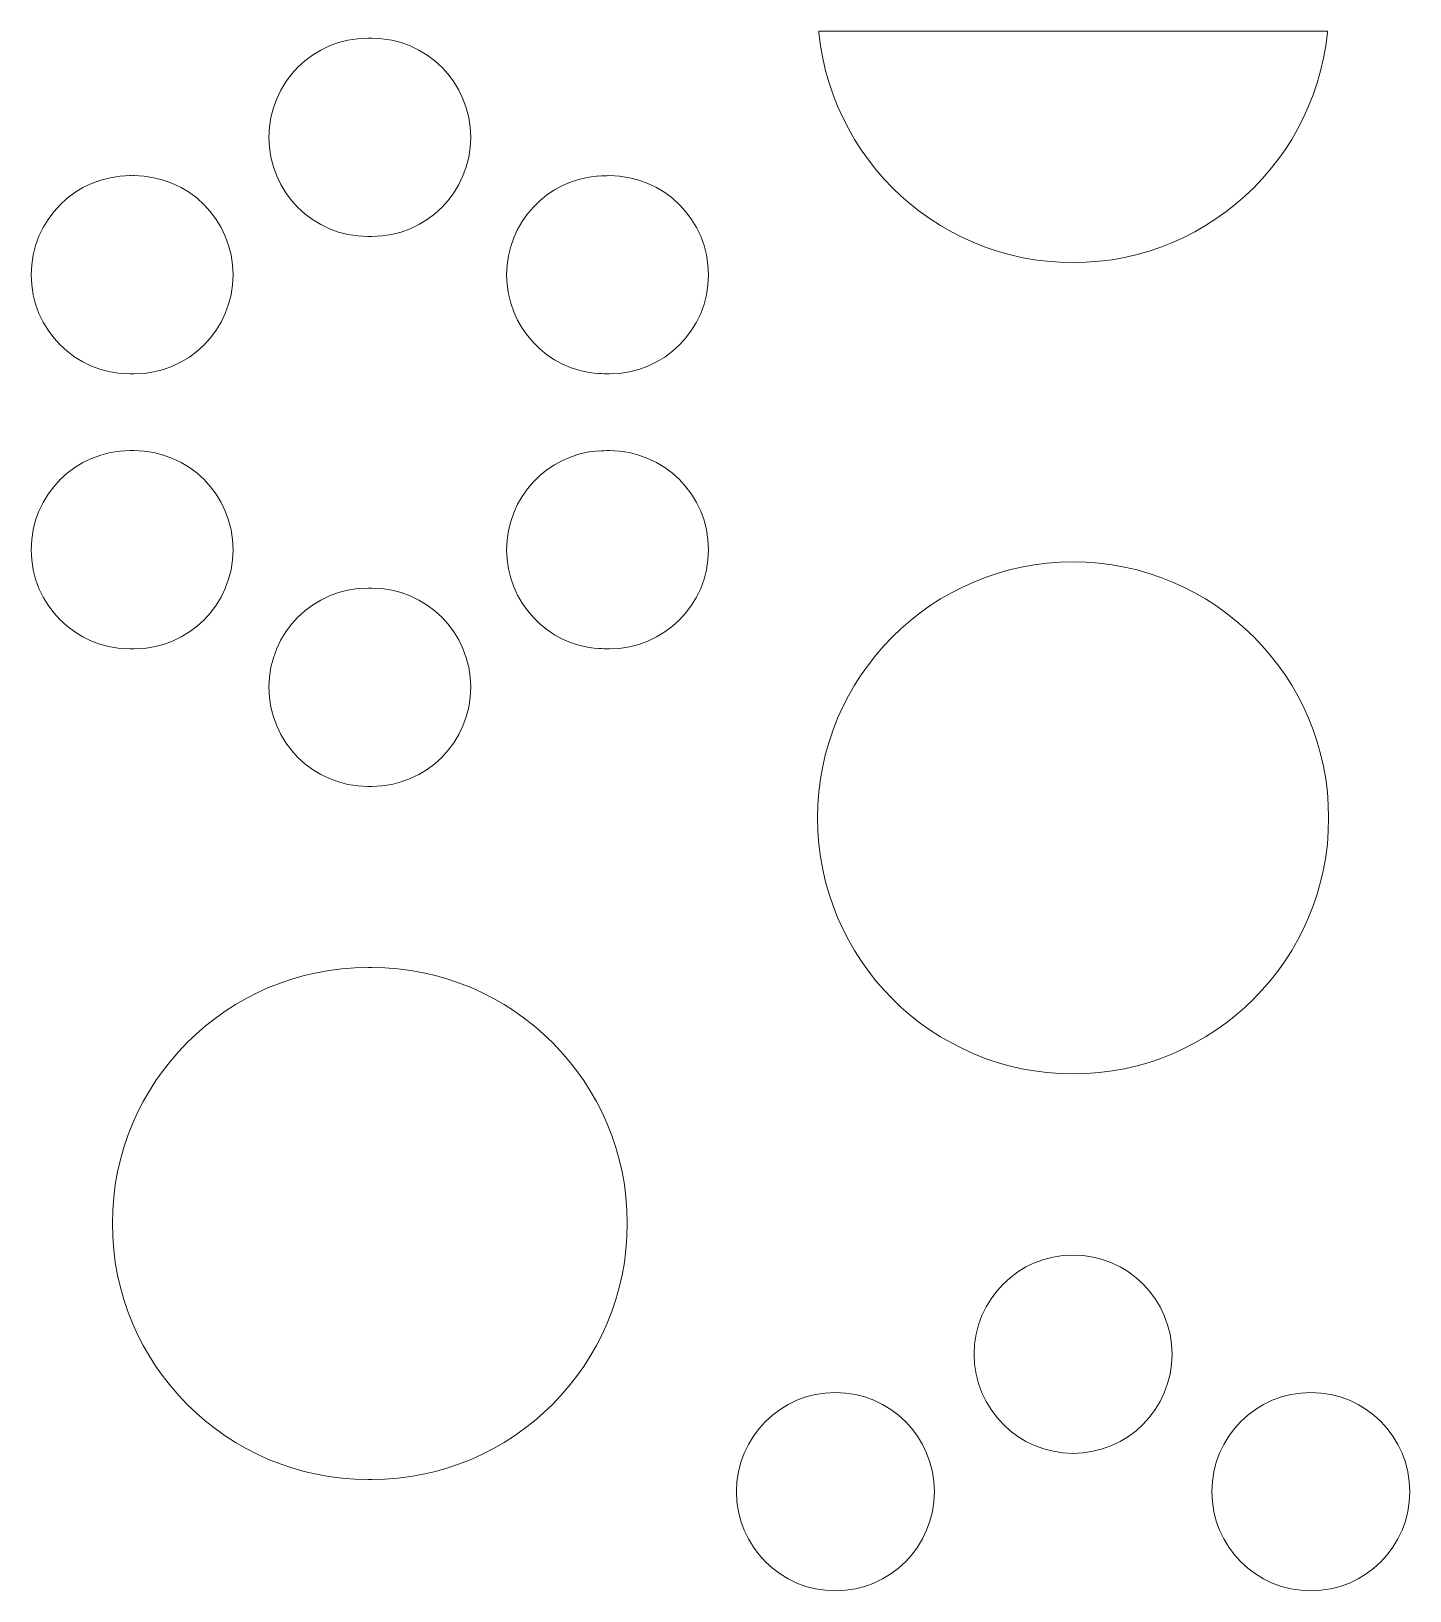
# Model space of a CAD drawing. Header units: millimetres. Extents: x -1200 to 1200, y -590 to 590.
# Drawn here: x 1 to 254.1, y 303.7 to 590 of the extents above; entities that cross this region are included whole.
import ezdxf

# ---------------------------------------------------------------- set-up
doc = ezdxf.new("R2010")
doc.units = ezdxf.units.MM
doc.header["$MEASUREMENT"] = 0
doc.layers.add('Layer 1', color=7, linetype='Continuous')

msp = doc.modelspace()

# ---------------------------------------------------------------- linework, layer by layer
at = {"layer": 'Layer 1', "color": 250, "lineweight": 20}
for points, knots in [([(145.5761, 589.9734), (145.5761, 589.9734), (238.9578, 589.9734), (238.9578, 589.9734), (238.9578, 589.9734), (238.9342, 589.6617), (238.9342, 589.6617), (238.9342, 589.6617), (238.635, 587.3118), (238.635, 587.3118), (238.635, 587.3118), (238.2204, 584.9982), (238.2204, 584.9982), (238.2204, 584.9982), (237.6994, 582.7281), (237.6994, 582.7281), (237.6994, 582.7281), (237.0675, 580.5015), (237.0675, 580.5015), (237.0675, 580.5015), (236.3295, 578.3232), (236.3295, 578.3232), (236.3295, 578.3232), (235.4904, 576.1907), (235.4904, 576.1907), (235.4904, 576.1907), (234.5523, 574.1113), (234.5523, 574.1113), (234.5523, 574.1113), (233.5154, 572.0875), (233.5154, 572.0875), (233.5154, 572.0875), (232.3892, 570.1193), (232.3892, 570.1193), (232.3892, 570.1193), (231.1664, 568.2139), (231.1664, 568.2139), (231.1664, 568.2139), (229.8592, 566.3712), (229.8592, 566.3712), (229.8592, 566.3712), (228.4654, 564.5961), (228.4654, 564.5961), (228.4654, 564.5961), (226.9895, 562.8911), (226.9895, 562.8911), (226.9895, 562.8911), (225.4364, 561.2561), (225.4364, 561.2561), (225.4364, 561.2561), (223.8036, 559.6985), (223.8036, 559.6985), (223.8036, 559.6985), (222.1012, 558.2229), (222.1012, 558.2229), (222.1012, 558.2229), (220.3285, 556.8271), (220.3285, 556.8271), (220.3285, 556.8271), (218.4863, 555.5156), (218.4863, 555.5156), (218.4863, 555.5156), (216.5835, 554.2936), (216.5835, 554.2936), (216.5835, 554.2936), (214.6204, 553.1611), (214.6204, 553.1611), (214.6204, 553.1611), (212.597, 552.1226), (212.597, 552.1226), (212.597, 552.1226), (210.5207, 551.1855), (210.5207, 551.1855), (210.5207, 551.1855), (208.3936, 550.3426), (208.3936, 550.3426), (208.3936, 550.3426), (206.2135, 549.606), (206.2135, 549.606), (206.2135, 549.606), (203.9923, 548.9757), (203.9923, 548.9757), (203.9923, 548.9757), (201.7278, 548.4493), (201.7278, 548.4493), (201.7278, 548.4493), (199.4175, 548.0364), (199.4175, 548.0364), (199.4175, 548.0364), (197.0686, 547.737), (197.0686, 547.737), (197.0686, 547.737), (194.686, 547.5581), (194.686, 547.5581), (194.686, 547.5581), (192.2647, 547.4977), (192.2647, 547.4977), (192.2647, 547.4977), (189.846, 547.5581), (189.846, 547.5581), (189.846, 547.5581), (187.4633, 547.737), (187.4633, 547.737), (187.4633, 547.737), (185.1144, 548.0364), (185.1144, 548.0364), (185.1144, 548.0364), (182.8064, 548.4493), (182.8064, 548.4493), (182.8064, 548.4493), (180.5395, 548.9757), (180.5395, 548.9757), (180.5395, 548.9757), (178.3185, 549.606), (178.3185, 549.606), (178.3185, 549.606), (176.1384, 550.3426), (176.1384, 550.3426), (176.1384, 550.3426), (174.0113, 551.1855), (174.0113, 551.1855), (174.0113, 551.1855), (171.9325, 552.1226), (171.9325, 552.1226), (171.9325, 552.1226), (169.9116, 553.1611), (169.9116, 553.1611), (169.9116, 553.1611), (167.9486, 554.2936), (167.9486, 554.2936), (167.9486, 554.2936), (166.0458, 555.5156), (166.0458, 555.5156), (166.0458, 555.5156), (164.2032, 556.8271), (164.2032, 556.8271), (164.2032, 556.8271), (162.4307, 558.2229), (162.4307, 558.2229), (162.4307, 558.2229), (160.7282, 559.6985), (160.7282, 559.6985), (160.7282, 559.6985), (159.0954, 561.2561), (159.0954, 561.2561), (159.0954, 561.2561), (157.5424, 562.8911), (157.5424, 562.8911), (157.5424, 562.8911), (156.0691, 564.5961), (156.0691, 564.5961), (156.0691, 564.5961), (154.6725, 566.3712), (154.6725, 566.3712), (154.6725, 566.3712), (153.3657, 568.2139), (153.3657, 568.2139), (153.3657, 568.2139), (152.1429, 570.1193), (152.1429, 570.1193), (152.1429, 570.1193), (151.0167, 572.0875), (151.0167, 572.0875), (151.0167, 572.0875), (149.9797, 574.1113), (149.9797, 574.1113), (149.9797, 574.1113), (149.0391, 576.1907), (149.0391, 576.1907), (149.0391, 576.1907), (148.2023, 578.3232), (148.2023, 578.3232), (148.2023, 578.3232), (147.4644, 580.5015), (147.4644, 580.5015), (147.4644, 580.5015), (146.8326, 582.7281), (146.8326, 582.7281), (146.8326, 582.7281), (146.3117, 584.9982), (146.3117, 584.9982), (146.3117, 584.9982), (145.8967, 587.3118), (145.8967, 587.3118), (145.8967, 587.3118), (145.6, 589.6617), (145.6, 589.6617), (145.6, 589.6617), (145.5761, 589.9734), (145.5761, 589.9734)], [0, 0, 0, 0, 0.01587302, 0.01587302, 0.01587302, 0.03174603, 0.03174603, 0.03174603, 0.04761905, 0.04761905, 0.04761905, 0.06349206, 0.06349206, 0.06349206, 0.07936508, 0.07936508, 0.07936508, 0.0952381, 0.0952381, 0.0952381, 0.11111111, 0.11111111, 0.11111111, 0.12698413, 0.12698413, 0.12698413, 0.14285714, 0.14285714, 0.14285714, 0.15873016, 0.15873016, 0.15873016, 0.17460317, 0.17460317, 0.17460317, 0.19047619, 0.19047619, 0.19047619, 0.20634921, 0.20634921, 0.20634921, 0.22222222, 0.22222222, 0.22222222, 0.23809524, 0.23809524, 0.23809524, 0.25396825, 0.25396825, 0.25396825, 0.26984127, 0.26984127, 0.26984127, 0.28571429, 0.28571429, 0.28571429, 0.3015873, 0.3015873, 0.3015873, 0.31746032, 0.31746032, 0.31746032, 0.33333333, 0.33333333, 0.33333333, 0.34920635, 0.34920635, 0.34920635, 0.36507937, 0.36507937, 0.36507937, 0.38095238, 0.38095238, 0.38095238, 0.3968254, 0.3968254, 0.3968254, 0.41269841, 0.41269841, 0.41269841, 0.42857143, 0.42857143, 0.42857143, 0.44444444, 0.44444444, 0.44444444, 0.46031746, 0.46031746, 0.46031746, 0.47619048, 0.47619048, 0.47619048, 0.49206349, 0.49206349, 0.49206349, 0.50793651, 0.50793651, 0.50793651, 0.52380952, 0.52380952, 0.52380952, 0.53968254, 0.53968254, 0.53968254, 0.55555556, 0.55555556, 0.55555556, 0.57142857, 0.57142857, 0.57142857, 0.58730159, 0.58730159, 0.58730159, 0.6031746, 0.6031746, 0.6031746, 0.61904762, 0.61904762, 0.61904762, 0.63492063, 0.63492063, 0.63492063, 0.65079365, 0.65079365, 0.65079365, 0.66666667, 0.66666667, 0.66666667, 0.68253968, 0.68253968, 0.68253968, 0.6984127, 0.6984127, 0.6984127, 0.71428571, 0.71428571, 0.71428571, 0.73015873, 0.73015873, 0.73015873, 0.74603175, 0.74603175, 0.74603175, 0.76190476, 0.76190476, 0.76190476, 0.77777778, 0.77777778, 0.77777778, 0.79365079, 0.79365079, 0.79365079, 0.80952381, 0.80952381, 0.80952381, 0.82539683, 0.82539683, 0.82539683, 0.84126984, 0.84126984, 0.84126984, 0.85714286, 0.85714286, 0.85714286, 0.87301587, 0.87301587, 0.87301587, 0.88888889, 0.88888889, 0.88888889, 0.9047619, 0.9047619, 0.9047619, 0.92063492, 0.92063492, 0.92063492, 0.93650794, 0.93650794, 0.93650794, 0.95238095, 0.95238095, 0.95238095, 0.96825397, 0.96825397, 0.96825397, 0.98412698, 0.98412698, 0.98412698, 1, 1, 1, 1]), ([(44.631, 570.4911), (44.631, 580.5401), (52.7702, 588.6884), (62.8025, 588.6884), (62.9214, 588.6884), (63.0399, 588.6873), (63.1582, 588.6849), (63.2765, 588.6873), (63.3951, 588.6884), (63.5138, 588.6884), (73.5462, 588.6884), (81.6853, 580.5401), (81.6853, 570.4911), (81.6853, 560.4447), (73.5462, 552.2939), (63.5138, 552.2939), (63.3951, 552.2939), (63.2765, 552.2951), (63.1582, 552.2974), (63.0399, 552.2951), (62.9214, 552.2939), (62.8025, 552.2939), (52.7702, 552.2939), (44.631, 560.4447), (44.631, 570.4911)], [0, 0, 0, 0, 0.125, 0.125, 0.125, 0.25, 0.25, 0.25, 0.375, 0.375, 0.375, 0.5, 0.5, 0.5, 0.625, 0.625, 0.625, 0.75, 0.75, 0.75, 0.875, 0.875, 0.875, 1, 1, 1, 1]), ([(0.9928, 545.2591), (0.9928, 555.3104), (9.1323, 563.4609), (19.1645, 563.4609), (19.2833, 563.4609), (19.402, 563.4599), (19.5203, 563.4577), (19.6385, 563.4599), (19.757, 563.4609), (19.8759, 563.4609), (29.9105, 563.4609), (38.0473, 555.3104), (38.0473, 545.2591), (38.0473, 535.2125), (29.9105, 527.0668), (19.8759, 527.0668), (19.757, 527.0668), (19.6385, 527.0678), (19.5203, 527.0702), (19.402, 527.0678), (19.2833, 527.0668), (19.1645, 527.0668), (9.1323, 527.0668), (0.9928, 535.2125), (0.9928, 545.2591)], [0, 0, 0, 0, 0.125, 0.125, 0.125, 0.25, 0.25, 0.25, 0.375, 0.375, 0.375, 0.5, 0.5, 0.5, 0.625, 0.625, 0.625, 0.75, 0.75, 0.75, 0.875, 0.875, 0.875, 1, 1, 1, 1]), ([(88.2691, 545.2591), (88.2691, 554.8806), (95.7282, 562.7607), (105.1696, 563.4127), (105.1696, 563.4127), (105.1696, 563.354), (105.1696, 563.354), (105.8208, 563.4248), (106.4821, 563.4609), (107.152, 563.4609), (117.1842, 563.4609), (125.3233, 555.3104), (125.3233, 545.2591), (125.3233, 535.2125), (117.1842, 527.0668), (107.152, 527.0668), (106.4821, 527.0668), (105.8208, 527.1029), (105.1696, 527.1738), (105.1696, 527.1738), (105.1696, 527.1099), (105.1696, 527.1099), (95.7282, 527.7671), (88.2691, 535.6424), (88.2691, 545.2591)], [0, 0, 0, 0, 0.125, 0.125, 0.125, 0.25, 0.25, 0.25, 0.375, 0.375, 0.375, 0.5, 0.5, 0.5, 0.625, 0.625, 0.625, 0.75, 0.75, 0.75, 0.875, 0.875, 0.875, 1, 1, 1, 1]), ([(0.9928, 494.802), (0.9928, 504.8509), (9.1323, 512.9991), (19.1645, 512.9991), (19.2833, 512.9991), (19.402, 512.9979), (19.5203, 512.9957), (19.6385, 512.9979), (19.757, 512.9991), (19.8759, 512.9991), (29.9105, 512.9991), (38.0473, 504.8509), (38.0473, 494.802), (38.0473, 484.7555), (29.9105, 476.6048), (19.8759, 476.6048), (19.757, 476.6048), (19.6385, 476.6058), (19.5203, 476.6083), (19.402, 476.6058), (19.2833, 476.6048), (19.1645, 476.6048), (9.1323, 476.6048), (0.9928, 484.7555), (0.9928, 494.802)], [0, 0, 0, 0, 0.125, 0.125, 0.125, 0.25, 0.25, 0.25, 0.375, 0.375, 0.375, 0.5, 0.5, 0.5, 0.625, 0.625, 0.625, 0.75, 0.75, 0.75, 0.875, 0.875, 0.875, 1, 1, 1, 1]), ([(88.2691, 494.802), (88.2691, 504.4211), (95.7282, 512.2987), (105.1696, 512.9531), (105.1696, 512.9531), (105.1696, 512.892), (105.1696, 512.892), (105.8208, 512.9628), (106.4821, 512.9991), (107.152, 512.9991), (117.1842, 512.9991), (125.3233, 504.8509), (125.3233, 494.802), (125.3233, 484.7555), (117.1842, 476.6048), (107.152, 476.6048), (106.4821, 476.6048), (105.8208, 476.641), (105.1696, 476.7119), (105.1696, 476.7119), (105.1696, 476.6507), (105.1696, 476.6507), (95.7282, 477.3051), (88.2691, 485.1829), (88.2691, 494.802)], [0, 0, 0, 0, 0.125, 0.125, 0.125, 0.25, 0.25, 0.25, 0.375, 0.375, 0.375, 0.5, 0.5, 0.5, 0.625, 0.625, 0.625, 0.75, 0.75, 0.75, 0.875, 0.875, 0.875, 1, 1, 1, 1]), ([(145.3566, 445.5935), (145.3566, 445.5935), (145.4169, 448.0158), (145.4169, 448.0158), (145.4169, 448.0158), (145.6, 450.4018), (145.6, 450.4018), (145.6, 450.4018), (145.8967, 452.7516), (145.8967, 452.7516), (145.8967, 452.7516), (146.3117, 455.0652), (146.3117, 455.0652), (146.3117, 455.0652), (146.8326, 457.3351), (146.8326, 457.3351), (146.8326, 457.3351), (147.4644, 459.5595), (147.4644, 459.5595), (147.4644, 459.5595), (148.2023, 461.7427), (148.2023, 461.7427), (148.2023, 461.7427), (149.0391, 463.8729), (149.0391, 463.8729), (149.0391, 463.8729), (149.9797, 465.9497), (149.9797, 465.9497), (149.9797, 465.9497), (151.0167, 467.9783), (151.0167, 467.9783), (151.0167, 467.9783), (152.1429, 469.9441), (152.1429, 469.9441), (152.1429, 469.9441), (153.3657, 471.8495), (153.3657, 471.8495), (153.3657, 471.8495), (154.6725, 473.6923), (154.6725, 473.6923), (154.6725, 473.6923), (156.0691, 475.4698), (156.0691, 475.4698), (156.0691, 475.4698), (157.5424, 477.1746), (157.5424, 477.1746), (157.5424, 477.1746), (159.0954, 478.8097), (159.0954, 478.8097), (159.0954, 478.8097), (160.7282, 480.3625), (160.7282, 480.3625), (160.7282, 480.3625), (162.4307, 481.8406), (162.4307, 481.8406), (162.4307, 481.8406), (164.2032, 483.2388), (164.2032, 483.2388), (164.2032, 483.2388), (166.0458, 484.5477), (166.0458, 484.5477), (166.0458, 484.5477), (167.9486, 485.7722), (167.9486, 485.7722), (167.9486, 485.7722), (169.9116, 486.9023), (169.9116, 486.9023), (169.9116, 486.9023), (171.9325, 487.9384), (171.9325, 487.9384), (171.9325, 487.9384), (174.0113, 488.8803), (174.0113, 488.8803), (174.0113, 488.8803), (176.1384, 489.7184), (176.1384, 489.7184), (176.1384, 489.7184), (178.3185, 490.4573), (178.3185, 490.4573), (178.3185, 490.4573), (180.5395, 491.0901), (180.5395, 491.0901), (180.5395, 491.0901), (182.8064, 491.6117), (182.8064, 491.6117), (182.8064, 491.6117), (185.1144, 492.0271), (185.1144, 492.0271), (185.1144, 492.0271), (187.4633, 492.3241), (187.4633, 492.3241), (187.4633, 492.3241), (189.846, 492.5077), (189.846, 492.5077), (189.846, 492.5077), (192.2647, 492.5681), (192.2647, 492.5681), (192.2647, 492.5681), (194.686, 492.5077), (194.686, 492.5077), (194.686, 492.5077), (197.0686, 492.3241), (197.0686, 492.3241), (197.0686, 492.3241), (199.4175, 492.0271), (199.4175, 492.0271), (199.4175, 492.0271), (201.7278, 491.6117), (201.7278, 491.6117), (201.7278, 491.6117), (203.9923, 491.0901), (203.9923, 491.0901), (203.9923, 491.0901), (206.2135, 490.4573), (206.2135, 490.4573), (206.2135, 490.4573), (208.3936, 489.7184), (208.3936, 489.7184), (208.3936, 489.7184), (210.5207, 488.8803), (210.5207, 488.8803), (210.5207, 488.8803), (212.597, 487.9384), (212.597, 487.9384), (212.597, 487.9384), (214.6204, 486.9023), (214.6204, 486.9023), (214.6204, 486.9023), (216.5835, 485.7722), (216.5835, 485.7722), (216.5835, 485.7722), (218.4863, 484.5477), (218.4863, 484.5477), (218.4863, 484.5477), (220.3238, 483.2388), (220.3238, 483.2388), (220.3238, 483.2388), (222.1012, 481.8406), (222.1012, 481.8406), (222.1012, 481.8406), (223.8036, 480.3625), (223.8036, 480.3625), (223.8036, 480.3625), (225.4364, 478.8097), (225.4364, 478.8097), (225.4364, 478.8097), (226.9895, 477.1746), (226.9895, 477.1746), (226.9895, 477.1746), (228.4654, 475.4698), (228.4654, 475.4698), (228.4654, 475.4698), (229.8592, 473.6923), (229.8592, 473.6923), (229.8592, 473.6923), (231.1664, 471.8495), (231.1664, 471.8495), (231.1664, 471.8495), (232.3892, 469.9416), (232.3892, 469.9416), (232.3892, 469.9416), (233.5154, 467.9783), (233.5154, 467.9783), (233.5154, 467.9783), (234.5523, 465.9546), (234.5523, 465.9546), (234.5523, 465.9546), (235.4904, 463.8729), (235.4904, 463.8729), (235.4904, 463.8729), (236.3295, 461.7427), (236.3295, 461.7427), (236.3295, 461.7427), (237.0675, 459.5595), (237.0675, 459.5595), (237.0675, 459.5595), (237.6994, 457.3351), (237.6994, 457.3351), (237.6994, 457.3351), (238.2204, 455.0652), (238.2204, 455.0652), (238.2204, 455.0652), (238.635, 452.7516), (238.635, 452.7516), (238.635, 452.7516), (238.9342, 450.4018), (238.9342, 450.4018), (238.9342, 450.4018), (239.1149, 448.0158), (239.1149, 448.0158), (239.1149, 448.0158), (239.1753, 445.5935), (239.1753, 445.5935), (239.1753, 445.5935), (239.1149, 443.1664), (239.1149, 443.1664), (239.1149, 443.1664), (238.9342, 440.7828), (238.9342, 440.7828), (238.9342, 440.7828), (238.635, 438.4305), (238.635, 438.4305), (238.635, 438.4305), (238.2204, 436.1168), (238.2204, 436.1168), (238.2204, 436.1168), (237.6994, 433.8491), (237.6994, 433.8491), (237.6994, 433.8491), (237.0675, 431.6224), (237.0675, 431.6224), (237.0675, 431.6224), (236.3295, 429.4443), (236.3295, 429.4443), (236.3295, 429.4443), (235.4904, 427.3117), (235.4904, 427.3117), (235.4904, 427.3117), (234.5523, 425.2324), (234.5523, 425.2324), (234.5523, 425.2324), (233.5154, 423.2062), (233.5154, 423.2062), (233.5154, 423.2062), (232.3892, 421.2404), (232.3892, 421.2404), (232.3892, 421.2404), (231.1664, 419.3324), (231.1664, 419.3324), (231.1664, 419.3324), (229.8592, 417.4898), (229.8592, 417.4898), (229.8592, 417.4898), (228.4654, 415.7171), (228.4654, 415.7171), (228.4654, 415.7171), (226.9895, 414.0122), (226.9895, 414.0122), (226.9895, 414.0122), (225.4364, 412.3748), (225.4364, 412.3748), (225.4364, 412.3748), (223.8036, 410.8197), (223.8036, 410.8197), (223.8036, 410.8197), (222.1012, 409.3439), (222.1012, 409.3439), (222.1012, 409.3439), (220.3285, 407.9457), (220.3285, 407.9457), (220.3285, 407.9457), (218.4863, 406.6368), (218.4863, 406.6368), (218.4863, 406.6368), (216.5835, 405.4148), (216.5835, 405.4148), (216.5835, 405.4148), (214.6204, 404.2844), (214.6204, 404.2844), (214.6204, 404.2844), (212.597, 403.2435), (212.597, 403.2435), (212.597, 403.2435), (210.5207, 402.3066), (210.5207, 402.3066), (210.5207, 402.3066), (208.3936, 401.4638), (208.3936, 401.4638), (208.3936, 401.4638), (206.2135, 400.7246), (206.2135, 400.7246), (206.2135, 400.7246), (203.9923, 400.0943), (203.9923, 400.0943), (203.9923, 400.0943), (201.7278, 399.5704), (201.7278, 399.5704), (201.7278, 399.5704), (199.4175, 399.1573), (199.4175, 399.1573), (199.4175, 399.1573), (197.0686, 398.8581), (197.0686, 398.8581), (197.0686, 398.8581), (194.686, 398.6766), (194.686, 398.6766), (194.686, 398.6766), (192.2647, 398.6163), (192.2647, 398.6163), (192.2647, 398.6163), (189.846, 398.6766), (189.846, 398.6766), (189.846, 398.6766), (187.4633, 398.8581), (187.4633, 398.8581), (187.4633, 398.8581), (185.1144, 399.1573), (185.1144, 399.1573), (185.1144, 399.1573), (182.8064, 399.5704), (182.8064, 399.5704), (182.8064, 399.5704), (180.5395, 400.0943), (180.5395, 400.0943), (180.5395, 400.0943), (178.3185, 400.7246), (178.3185, 400.7246), (178.3185, 400.7246), (176.1384, 401.4638), (176.1384, 401.4638), (176.1384, 401.4638), (174.0113, 402.3066), (174.0113, 402.3066), (174.0113, 402.3066), (171.9325, 403.2435), (171.9325, 403.2435), (171.9325, 403.2435), (169.9116, 404.2844), (169.9116, 404.2844), (169.9116, 404.2844), (167.9486, 405.4148), (167.9486, 405.4148), (167.9486, 405.4148), (166.0458, 406.6368), (166.0458, 406.6368), (166.0458, 406.6368), (164.2032, 407.9457), (164.2032, 407.9457), (164.2032, 407.9457), (162.4307, 409.3439), (162.4307, 409.3439), (162.4307, 409.3439), (160.7282, 410.8197), (160.7282, 410.8197), (160.7282, 410.8197), (159.0954, 412.3748), (159.0954, 412.3748), (159.0954, 412.3748), (157.5424, 414.0122), (157.5424, 414.0122), (157.5424, 414.0122), (156.0691, 415.7171), (156.0691, 415.7171), (156.0691, 415.7171), (154.6725, 417.4898), (154.6725, 417.4898), (154.6725, 417.4898), (153.3657, 419.3324), (153.3657, 419.3324), (153.3657, 419.3324), (152.1429, 421.2404), (152.1429, 421.2404), (152.1429, 421.2404), (151.0167, 423.2062), (151.0167, 423.2062), (151.0167, 423.2062), (149.9797, 425.2324), (149.9797, 425.2324), (149.9797, 425.2324), (149.0391, 427.3117), (149.0391, 427.3117), (149.0391, 427.3117), (148.2023, 429.4443), (148.2023, 429.4443), (148.2023, 429.4443), (147.4644, 431.6224), (147.4644, 431.6224), (147.4644, 431.6224), (146.8326, 433.8491), (146.8326, 433.8491), (146.8326, 433.8491), (146.3117, 436.1168), (146.3117, 436.1168), (146.3117, 436.1168), (145.8967, 438.4305), (145.8967, 438.4305), (145.8967, 438.4305), (145.6, 440.7828), (145.6, 440.7828), (145.6, 440.7828), (145.4169, 443.1664), (145.4169, 443.1664), (145.4169, 443.1664), (145.3566, 445.5935), (145.3566, 445.5935)], [0, 0, 0, 0, 0.0078125, 0.0078125, 0.0078125, 0.015625, 0.015625, 0.015625, 0.0234375, 0.0234375, 0.0234375, 0.03125, 0.03125, 0.03125, 0.0390625, 0.0390625, 0.0390625, 0.046875, 0.046875, 0.046875, 0.0546875, 0.0546875, 0.0546875, 0.0625, 0.0625, 0.0625, 0.0703125, 0.0703125, 0.0703125, 0.078125, 0.078125, 0.078125, 0.0859375, 0.0859375, 0.0859375, 0.09375, 0.09375, 0.09375, 0.1015625, 0.1015625, 0.1015625, 0.109375, 0.109375, 0.109375, 0.1171875, 0.1171875, 0.1171875, 0.125, 0.125, 0.125, 0.1328125, 0.1328125, 0.1328125, 0.140625, 0.140625, 0.140625, 0.1484375, 0.1484375, 0.1484375, 0.15625, 0.15625, 0.15625, 0.1640625, 0.1640625, 0.1640625, 0.171875, 0.171875, 0.171875, 0.1796875, 0.1796875, 0.1796875, 0.1875, 0.1875, 0.1875, 0.1953125, 0.1953125, 0.1953125, 0.203125, 0.203125, 0.203125, 0.2109375, 0.2109375, 0.2109375, 0.21875, 0.21875, 0.21875, 0.2265625, 0.2265625, 0.2265625, 0.234375, 0.234375, 0.234375, 0.2421875, 0.2421875, 0.2421875, 0.25, 0.25, 0.25, 0.2578125, 0.2578125, 0.2578125, 0.265625, 0.265625, 0.265625, 0.2734375, 0.2734375, 0.2734375, 0.28125, 0.28125, 0.28125, 0.2890625, 0.2890625, 0.2890625, 0.296875, 0.296875, 0.296875, 0.3046875, 0.3046875, 0.3046875, 0.3125, 0.3125, 0.3125, 0.3203125, 0.3203125, 0.3203125, 0.328125, 0.328125, 0.328125, 0.3359375, 0.3359375, 0.3359375, 0.34375, 0.34375, 0.34375, 0.3515625, 0.3515625, 0.3515625, 0.359375, 0.359375, 0.359375, 0.3671875, 0.3671875, 0.3671875, 0.375, 0.375, 0.375, 0.3828125, 0.3828125, 0.3828125, 0.390625, 0.390625, 0.390625, 0.3984375, 0.3984375, 0.3984375, 0.40625, 0.40625, 0.40625, 0.4140625, 0.4140625, 0.4140625, 0.421875, 0.421875, 0.421875, 0.4296875, 0.4296875, 0.4296875, 0.4375, 0.4375, 0.4375, 0.4453125, 0.4453125, 0.4453125, 0.453125, 0.453125, 0.453125, 0.4609375, 0.4609375, 0.4609375, 0.46875, 0.46875, 0.46875, 0.4765625, 0.4765625, 0.4765625, 0.484375, 0.484375, 0.484375, 0.4921875, 0.4921875, 0.4921875, 0.5, 0.5, 0.5, 0.5078125, 0.5078125, 0.5078125, 0.515625, 0.515625, 0.515625, 0.5234375, 0.5234375, 0.5234375, 0.53125, 0.53125, 0.53125, 0.5390625, 0.5390625, 0.5390625, 0.546875, 0.546875, 0.546875, 0.5546875, 0.5546875, 0.5546875, 0.5625, 0.5625, 0.5625, 0.5703125, 0.5703125, 0.5703125, 0.578125, 0.578125, 0.578125, 0.5859375, 0.5859375, 0.5859375, 0.59375, 0.59375, 0.59375, 0.6015625, 0.6015625, 0.6015625, 0.609375, 0.609375, 0.609375, 0.6171875, 0.6171875, 0.6171875, 0.625, 0.625, 0.625, 0.6328125, 0.6328125, 0.6328125, 0.640625, 0.640625, 0.640625, 0.6484375, 0.6484375, 0.6484375, 0.65625, 0.65625, 0.65625, 0.6640625, 0.6640625, 0.6640625, 0.671875, 0.671875, 0.671875, 0.6796875, 0.6796875, 0.6796875, 0.6875, 0.6875, 0.6875, 0.6953125, 0.6953125, 0.6953125, 0.703125, 0.703125, 0.703125, 0.7109375, 0.7109375, 0.7109375, 0.71875, 0.71875, 0.71875, 0.7265625, 0.7265625, 0.7265625, 0.734375, 0.734375, 0.734375, 0.7421875, 0.7421875, 0.7421875, 0.75, 0.75, 0.75, 0.7578125, 0.7578125, 0.7578125, 0.765625, 0.765625, 0.765625, 0.7734375, 0.7734375, 0.7734375, 0.78125, 0.78125, 0.78125, 0.7890625, 0.7890625, 0.7890625, 0.796875, 0.796875, 0.796875, 0.8046875, 0.8046875, 0.8046875, 0.8125, 0.8125, 0.8125, 0.8203125, 0.8203125, 0.8203125, 0.828125, 0.828125, 0.828125, 0.8359375, 0.8359375, 0.8359375, 0.84375, 0.84375, 0.84375, 0.8515625, 0.8515625, 0.8515625, 0.859375, 0.859375, 0.859375, 0.8671875, 0.8671875, 0.8671875, 0.875, 0.875, 0.875, 0.8828125, 0.8828125, 0.8828125, 0.890625, 0.890625, 0.890625, 0.8984375, 0.8984375, 0.8984375, 0.90625, 0.90625, 0.90625, 0.9140625, 0.9140625, 0.9140625, 0.921875, 0.921875, 0.921875, 0.9296875, 0.9296875, 0.9296875, 0.9375, 0.9375, 0.9375, 0.9453125, 0.9453125, 0.9453125, 0.953125, 0.953125, 0.953125, 0.9609375, 0.9609375, 0.9609375, 0.96875, 0.96875, 0.96875, 0.9765625, 0.9765625, 0.9765625, 0.984375, 0.984375, 0.984375, 0.9921875, 0.9921875, 0.9921875, 1, 1, 1, 1]), ([(44.631, 469.5723), (44.631, 479.6187), (52.7702, 487.7694), (62.8025, 487.7694), (62.9214, 487.7694), (63.0399, 487.7682), (63.1582, 487.766), (63.2765, 487.7682), (63.3951, 487.7694), (63.5138, 487.7694), (73.5462, 487.7694), (81.6853, 479.6187), (81.6853, 469.5723), (81.6853, 459.5233), (73.5462, 451.3751), (63.5138, 451.3751), (63.3951, 451.3751), (63.2765, 451.3762), (63.1582, 451.3784), (63.0399, 451.3762), (62.9214, 451.3751), (62.8025, 451.3751), (52.7702, 451.3751), (44.631, 459.5233), (44.631, 469.5723)], [0, 0, 0, 0, 0.125, 0.125, 0.125, 0.25, 0.25, 0.25, 0.375, 0.375, 0.375, 0.5, 0.5, 0.5, 0.625, 0.625, 0.625, 0.75, 0.75, 0.75, 0.875, 0.875, 0.875, 1, 1, 1, 1]), ([(18.7401, 387.3045), (18.7401, 387.3045), (19.5793, 389.4321), (19.5793, 389.4321), (19.5793, 389.4321), (20.5174, 391.5113), (20.5174, 391.5113), (20.5174, 391.5113), (21.552, 393.5377), (21.552, 393.5377), (21.552, 393.5377), (22.6829, 395.5035), (22.6829, 395.5035), (22.6829, 395.5035), (23.9057, 397.4113), (23.9057, 397.4113), (23.9057, 397.4113), (25.2128, 399.2541), (25.2128, 399.2541), (25.2128, 399.2541), (26.6041, 401.0266), (26.6041, 401.0266), (26.6041, 401.0266), (28.0802, 402.7364), (28.0802, 402.7364), (28.0802, 402.7364), (29.6357, 404.369), (29.6357, 404.369), (29.6357, 404.369), (31.2658, 405.9242), (31.2658, 405.9242), (31.2658, 405.9242), (32.9686, 407.4024), (32.9686, 407.4024), (32.9686, 407.4024), (34.7435, 408.7981), (34.7435, 408.7981), (34.7435, 408.7981), (36.5835, 410.1072), (36.5835, 410.1072), (36.5835, 410.1072), (38.4864, 411.3291), (38.4864, 411.3291), (38.4864, 411.3291), (40.4517, 412.4641), (40.4517, 412.4641), (40.4517, 412.4641), (42.4727, 413.4978), (42.4727, 413.4978), (42.4727, 413.4978), (44.5491, 414.4372), (44.5491, 414.4372), (44.5491, 414.4372), (46.6762, 415.2776), (46.6762, 415.2776), (46.6762, 415.2776), (48.8538, 416.0192), (48.8538, 416.0192), (48.8538, 416.0192), (51.0773, 416.6494), (51.0773, 416.6494), (51.0773, 416.6494), (53.3442, 417.1735), (53.3442, 417.1735), (53.3442, 417.1735), (55.6521, 417.5864), (55.6521, 417.5864), (55.6521, 417.5864), (57.9986, 417.886), (57.9986, 417.886), (57.9986, 417.886), (60.3838, 418.067), (60.3838, 418.067), (60.3838, 418.067), (62.8025, 418.1274), (62.8025, 418.1274), (62.8025, 418.1274), (63.1582, 418.1185), (63.1582, 418.1185), (63.1582, 418.1185), (63.5138, 418.1274), (63.5138, 418.1274), (63.5138, 418.1274), (65.9329, 418.067), (65.9329, 418.067), (65.9329, 418.067), (68.3178, 417.886), (68.3178, 417.886), (68.3178, 417.886), (70.6667, 417.5864), (70.6667, 417.5864), (70.6667, 417.5864), (72.9722, 417.1735), (72.9722, 417.1735), (72.9722, 417.1735), (75.2415, 416.6494), (75.2415, 416.6494), (75.2415, 416.6494), (77.465, 416.0192), (77.465, 416.0192), (77.465, 416.0192), (79.6403, 415.2776), (79.6403, 415.2776), (79.6403, 415.2776), (81.7698, 414.4372), (81.7698, 414.4372), (81.7698, 414.4372), (83.8462, 413.4978), (83.8462, 413.4978), (83.8462, 413.4978), (85.867, 412.4641), (85.867, 412.4641), (85.867, 412.4641), (87.8327, 411.3291), (87.8327, 411.3291), (87.8327, 411.3291), (89.7352, 410.1072), (89.7352, 410.1072), (89.7352, 410.1072), (91.5753, 408.7981), (91.5753, 408.7981), (91.5753, 408.7981), (93.3479, 407.4024), (93.3479, 407.4024), (93.3479, 407.4024), (95.0529, 405.9242), (95.0529, 405.9242), (95.0529, 405.9242), (96.6831, 404.369), (96.6831, 404.369), (96.6831, 404.369), (98.2386, 402.7364), (98.2386, 402.7364), (98.2386, 402.7364), (99.7146, 401.0266), (99.7146, 401.0266), (99.7146, 401.0266), (101.1061, 399.2541), (101.1061, 399.2541), (101.1061, 399.2541), (102.4155, 397.4113), (102.4155, 397.4113), (102.4155, 397.4113), (103.6357, 395.5035), (103.6357, 395.5035), (103.6357, 395.5035), (104.7645, 393.5377), (104.7645, 393.5377), (104.7645, 393.5377), (105.799, 391.5113), (105.799, 391.5113), (105.799, 391.5113), (106.7395, 389.4321), (106.7395, 389.4321), (106.7395, 389.4321), (107.5787, 387.3045), (107.5787, 387.3045), (107.5787, 387.3045), (108.3144, 385.1213), (108.3144, 385.1213), (108.3144, 385.1213), (108.946, 382.8971), (108.946, 382.8971), (108.946, 382.8971), (109.4694, 380.6269), (109.4694, 380.6269), (109.4694, 380.6269), (109.8842, 378.3133), (109.8842, 378.3133), (109.8842, 378.3133), (110.1809, 375.9611), (110.1809, 375.9611), (110.1809, 375.9611), (110.3619, 373.5726), (110.3619, 373.5726), (110.3619, 373.5726), (110.4245, 371.1503), (110.4245, 371.1503), (110.4245, 371.1503), (110.3619, 368.7282), (110.3619, 368.7282), (110.3619, 368.7282), (110.1809, 366.3419), (110.1809, 366.3419), (110.1809, 366.3419), (109.8842, 363.9923), (109.8842, 363.9923), (109.8842, 363.9923), (109.4694, 361.6786), (109.4694, 361.6786), (109.4694, 361.6786), (108.946, 359.4086), (108.946, 359.4086), (108.946, 359.4086), (108.3144, 357.1842), (108.3144, 357.1842), (108.3144, 357.1842), (107.5787, 355.0011), (107.5787, 355.0011), (107.5787, 355.0011), (106.7395, 352.8734), (106.7395, 352.8734), (106.7395, 352.8734), (105.799, 350.7893), (105.799, 350.7893), (105.799, 350.7893), (104.7645, 348.7654), (104.7645, 348.7654), (104.7645, 348.7654), (103.6357, 346.7997), (103.6357, 346.7997), (103.6357, 346.7997), (102.4155, 344.8943), (102.4155, 344.8943), (102.4155, 344.8943), (101.1061, 343.0515), (101.1061, 343.0515), (101.1061, 343.0515), (99.7146, 341.2741), (99.7146, 341.2741), (99.7146, 341.2741), (98.2386, 339.569), (98.2386, 339.569), (98.2386, 339.569), (96.6831, 337.9364), (96.6831, 337.9364), (96.6831, 337.9364), (95.0505, 336.3813), (95.0505, 336.3813), (95.0505, 336.3813), (93.3479, 334.9034), (93.3479, 334.9034), (93.3479, 334.9034), (91.5753, 333.505), (91.5753, 333.505), (91.5753, 333.505), (89.7352, 332.1961), (89.7352, 332.1961), (89.7352, 332.1961), (87.8327, 330.9717), (87.8327, 330.9717), (87.8327, 330.9717), (85.867, 329.8414), (85.867, 329.8414), (85.867, 329.8414), (83.8462, 328.8054), (83.8462, 328.8054), (83.8462, 328.8054), (81.7698, 327.8635), (81.7698, 327.8635), (81.7698, 327.8635), (79.6403, 327.0255), (79.6403, 327.0255), (79.6403, 327.0255), (77.465, 326.2866), (77.465, 326.2866), (77.465, 326.2866), (75.2415, 325.6538), (75.2415, 325.6538), (75.2415, 325.6538), (72.9722, 325.1322), (72.9722, 325.1322), (72.9722, 325.1322), (70.6667, 324.7191), (70.6667, 324.7191), (70.6667, 324.7191), (68.3178, 324.4198), (68.3178, 324.4198), (68.3178, 324.4198), (65.9329, 324.2361), (65.9329, 324.2361), (65.9329, 324.2361), (63.5138, 324.1757), (63.5138, 324.1757), (63.5138, 324.1757), (63.1584, 324.1846), (63.1584, 324.1846), (63.1584, 324.1846), (62.8025, 324.1757), (62.8025, 324.1757), (62.8025, 324.1757), (60.3838, 324.2361), (60.3838, 324.2361), (60.3838, 324.2361), (57.9986, 324.4198), (57.9986, 324.4198), (57.9986, 324.4198), (55.6521, 324.7191), (55.6521, 324.7191), (55.6521, 324.7191), (53.3442, 325.1322), (53.3442, 325.1322), (53.3442, 325.1322), (51.0773, 325.6538), (51.0773, 325.6538), (51.0773, 325.6538), (48.8538, 326.2866), (48.8538, 326.2866), (48.8538, 326.2866), (46.6762, 327.0255), (46.6762, 327.0255), (46.6762, 327.0255), (44.5491, 327.8635), (44.5491, 327.8635), (44.5491, 327.8635), (42.4727, 328.8054), (42.4727, 328.8054), (42.4727, 328.8054), (40.4492, 329.8414), (40.4492, 329.8414), (40.4492, 329.8414), (38.4887, 330.9717), (38.4887, 330.9717), (38.4887, 330.9717), (36.5835, 332.1961), (36.5835, 332.1961), (36.5835, 332.1961), (34.7435, 333.505), (34.7435, 333.505), (34.7435, 333.505), (32.9686, 334.9034), (32.9686, 334.9034), (32.9686, 334.9034), (31.2658, 336.3813), (31.2658, 336.3813), (31.2658, 336.3813), (29.6357, 337.9364), (29.6357, 337.9364), (29.6357, 337.9364), (28.0802, 339.569), (28.0802, 339.569), (28.0802, 339.569), (26.6041, 341.2741), (26.6041, 341.2741), (26.6041, 341.2741), (25.2128, 343.0515), (25.2128, 343.0515), (25.2128, 343.0515), (23.9057, 344.8943), (23.9057, 344.8943), (23.9057, 344.8943), (22.6829, 346.7997), (22.6829, 346.7997), (22.6829, 346.7997), (21.552, 348.7654), (21.552, 348.7654), (21.552, 348.7654), (20.5174, 350.7893), (20.5174, 350.7893), (20.5174, 350.7893), (19.5793, 352.8734), (19.5793, 352.8734), (19.5793, 352.8734), (18.7401, 355.0011), (18.7401, 355.0011), (18.7401, 355.0011), (18.0022, 357.1794), (18.0022, 357.1794), (18.0022, 357.1794), (17.3726, 359.4086), (17.3726, 359.4086), (17.3726, 359.4086), (16.8468, 361.6786), (16.8468, 361.6786), (16.8468, 361.6786), (16.432, 363.9923), (16.432, 363.9923), (16.432, 363.9923), (16.1379, 366.3419), (16.1379, 366.3419), (16.1379, 366.3419), (15.9546, 368.7282), (15.9546, 368.7282), (15.9546, 368.7282), (15.8943, 371.1503), (15.8943, 371.1503), (15.8943, 371.1503), (15.9546, 373.5726), (15.9546, 373.5726), (15.9546, 373.5726), (16.1379, 375.9611), (16.1379, 375.9611), (16.1379, 375.9611), (16.432, 378.3133), (16.432, 378.3133), (16.432, 378.3133), (16.8468, 380.6269), (16.8468, 380.6269), (16.8468, 380.6269), (17.3726, 382.8971), (17.3726, 382.8971), (17.3726, 382.8971), (18.0022, 385.1213), (18.0022, 385.1213), (18.0022, 385.1213), (18.7401, 387.3045), (18.7401, 387.3045)], [0, 0, 0, 0, 0.00757576, 0.00757576, 0.00757576, 0.01515152, 0.01515152, 0.01515152, 0.02272727, 0.02272727, 0.02272727, 0.03030303, 0.03030303, 0.03030303, 0.03787879, 0.03787879, 0.03787879, 0.04545455, 0.04545455, 0.04545455, 0.0530303, 0.0530303, 0.0530303, 0.06060606, 0.06060606, 0.06060606, 0.06818182, 0.06818182, 0.06818182, 0.07575758, 0.07575758, 0.07575758, 0.08333333, 0.08333333, 0.08333333, 0.09090909, 0.09090909, 0.09090909, 0.09848485, 0.09848485, 0.09848485, 0.10606061, 0.10606061, 0.10606061, 0.11363636, 0.11363636, 0.11363636, 0.12121212, 0.12121212, 0.12121212, 0.12878788, 0.12878788, 0.12878788, 0.13636364, 0.13636364, 0.13636364, 0.14393939, 0.14393939, 0.14393939, 0.15151515, 0.15151515, 0.15151515, 0.15909091, 0.15909091, 0.15909091, 0.16666667, 0.16666667, 0.16666667, 0.17424242, 0.17424242, 0.17424242, 0.18181818, 0.18181818, 0.18181818, 0.18939394, 0.18939394, 0.18939394, 0.1969697, 0.1969697, 0.1969697, 0.20454545, 0.20454545, 0.20454545, 0.21212121, 0.21212121, 0.21212121, 0.21969697, 0.21969697, 0.21969697, 0.22727273, 0.22727273, 0.22727273, 0.23484848, 0.23484848, 0.23484848, 0.24242424, 0.24242424, 0.24242424, 0.25, 0.25, 0.25, 0.25757576, 0.25757576, 0.25757576, 0.26515152, 0.26515152, 0.26515152, 0.27272727, 0.27272727, 0.27272727, 0.28030303, 0.28030303, 0.28030303, 0.28787879, 0.28787879, 0.28787879, 0.29545455, 0.29545455, 0.29545455, 0.3030303, 0.3030303, 0.3030303, 0.31060606, 0.31060606, 0.31060606, 0.31818182, 0.31818182, 0.31818182, 0.32575758, 0.32575758, 0.32575758, 0.33333333, 0.33333333, 0.33333333, 0.34090909, 0.34090909, 0.34090909, 0.34848485, 0.34848485, 0.34848485, 0.35606061, 0.35606061, 0.35606061, 0.36363636, 0.36363636, 0.36363636, 0.37121212, 0.37121212, 0.37121212, 0.37878788, 0.37878788, 0.37878788, 0.38636364, 0.38636364, 0.38636364, 0.39393939, 0.39393939, 0.39393939, 0.40151515, 0.40151515, 0.40151515, 0.40909091, 0.40909091, 0.40909091, 0.41666667, 0.41666667, 0.41666667, 0.42424242, 0.42424242, 0.42424242, 0.43181818, 0.43181818, 0.43181818, 0.43939394, 0.43939394, 0.43939394, 0.4469697, 0.4469697, 0.4469697, 0.45454545, 0.45454545, 0.45454545, 0.46212121, 0.46212121, 0.46212121, 0.46969697, 0.46969697, 0.46969697, 0.47727273, 0.47727273, 0.47727273, 0.48484848, 0.48484848, 0.48484848, 0.49242424, 0.49242424, 0.49242424, 0.5, 0.5, 0.5, 0.50757576, 0.50757576, 0.50757576, 0.51515152, 0.51515152, 0.51515152, 0.52272727, 0.52272727, 0.52272727, 0.53030303, 0.53030303, 0.53030303, 0.53787879, 0.53787879, 0.53787879, 0.54545455, 0.54545455, 0.54545455, 0.5530303, 0.5530303, 0.5530303, 0.56060606, 0.56060606, 0.56060606, 0.56818182, 0.56818182, 0.56818182, 0.57575758, 0.57575758, 0.57575758, 0.58333333, 0.58333333, 0.58333333, 0.59090909, 0.59090909, 0.59090909, 0.59848485, 0.59848485, 0.59848485, 0.60606061, 0.60606061, 0.60606061, 0.61363636, 0.61363636, 0.61363636, 0.62121212, 0.62121212, 0.62121212, 0.62878788, 0.62878788, 0.62878788, 0.63636364, 0.63636364, 0.63636364, 0.64393939, 0.64393939, 0.64393939, 0.65151515, 0.65151515, 0.65151515, 0.65909091, 0.65909091, 0.65909091, 0.66666667, 0.66666667, 0.66666667, 0.67424242, 0.67424242, 0.67424242, 0.68181818, 0.68181818, 0.68181818, 0.68939394, 0.68939394, 0.68939394, 0.6969697, 0.6969697, 0.6969697, 0.70454545, 0.70454545, 0.70454545, 0.71212121, 0.71212121, 0.71212121, 0.71969697, 0.71969697, 0.71969697, 0.72727273, 0.72727273, 0.72727273, 0.73484848, 0.73484848, 0.73484848, 0.74242424, 0.74242424, 0.74242424, 0.75, 0.75, 0.75, 0.75757576, 0.75757576, 0.75757576, 0.76515152, 0.76515152, 0.76515152, 0.77272727, 0.77272727, 0.77272727, 0.78030303, 0.78030303, 0.78030303, 0.78787879, 0.78787879, 0.78787879, 0.79545455, 0.79545455, 0.79545455, 0.8030303, 0.8030303, 0.8030303, 0.81060606, 0.81060606, 0.81060606, 0.81818182, 0.81818182, 0.81818182, 0.82575758, 0.82575758, 0.82575758, 0.83333333, 0.83333333, 0.83333333, 0.84090909, 0.84090909, 0.84090909, 0.84848485, 0.84848485, 0.84848485, 0.85606061, 0.85606061, 0.85606061, 0.86363636, 0.86363636, 0.86363636, 0.87121212, 0.87121212, 0.87121212, 0.87878788, 0.87878788, 0.87878788, 0.88636364, 0.88636364, 0.88636364, 0.89393939, 0.89393939, 0.89393939, 0.90151515, 0.90151515, 0.90151515, 0.90909091, 0.90909091, 0.90909091, 0.91666667, 0.91666667, 0.91666667, 0.92424242, 0.92424242, 0.92424242, 0.93181818, 0.93181818, 0.93181818, 0.93939394, 0.93939394, 0.93939394, 0.9469697, 0.9469697, 0.9469697, 0.95454545, 0.95454545, 0.95454545, 0.96212121, 0.96212121, 0.96212121, 0.96969697, 0.96969697, 0.96969697, 0.97727273, 0.97727273, 0.97727273, 0.98484848, 0.98484848, 0.98484848, 0.99242424, 0.99242424, 0.99242424, 1, 1, 1, 1]), ([(174.0933, 347.1715), (174.0933, 357.2205), (182.2301, 365.3687), (192.2647, 365.3687), (202.2995, 365.3687), (210.4362, 357.2205), (210.4362, 347.1715), (210.4362, 337.1252), (202.2995, 328.9745), (192.2647, 328.9745), (182.2301, 328.9745), (174.0933, 337.1252), (174.0933, 347.1715)], [0, 0, 0, 0, 0.25, 0.25, 0.25, 0.5, 0.5, 0.5, 0.75, 0.75, 0.75, 1, 1, 1, 1]), ([(130.4578, 321.9419), (130.4578, 331.9884), (138.592, 340.1391), (148.629, 340.1391), (158.6615, 340.1391), (166.8007, 331.9884), (166.8007, 321.9419), (166.8007, 311.8953), (158.6615, 303.7446), (148.629, 303.7446), (138.592, 303.7446), (130.4578, 311.8953), (130.4578, 321.9419)], [0, 0, 0, 0, 0.25, 0.25, 0.25, 0.5, 0.5, 0.5, 0.75, 0.75, 0.75, 1, 1, 1, 1]), ([(217.7314, 321.9419), (217.7314, 331.9884), (225.8704, 340.1391), (235.9028, 340.1391), (245.9351, 340.1391), (254.0741, 331.9884), (254.0741, 321.9419), (254.0741, 311.8953), (245.9351, 303.7446), (235.9028, 303.7446), (225.8704, 303.7446), (217.7314, 311.8953), (217.7314, 321.9419)], [0, 0, 0, 0, 0.25, 0.25, 0.25, 0.5, 0.5, 0.5, 0.75, 0.75, 0.75, 1, 1, 1, 1])]:
    msp.add_open_spline(points, degree=3, knots=knots, dxfattribs=at)

doc.saveas('drawing.dxf')
